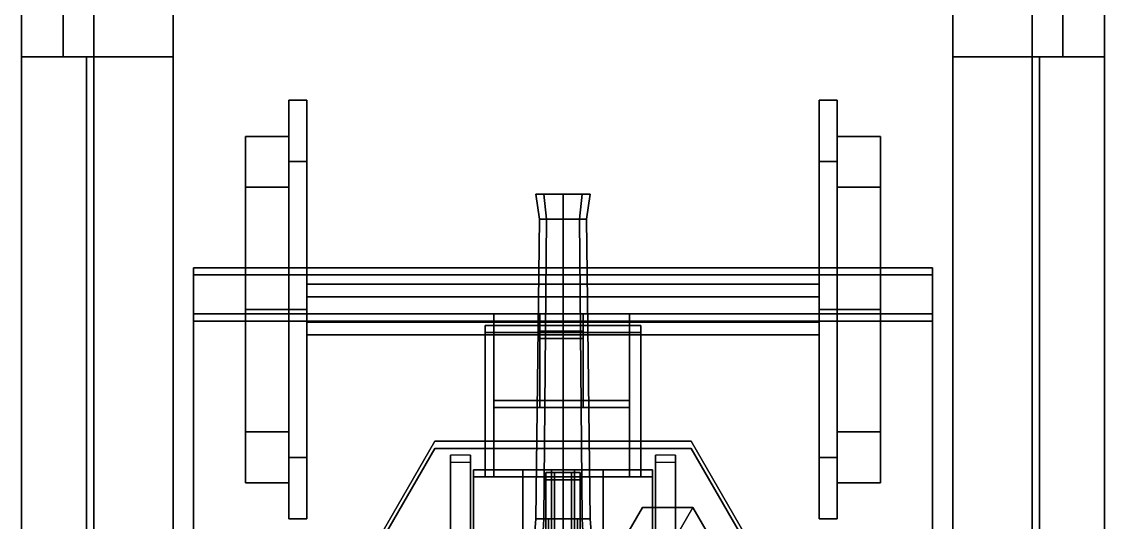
# Model space of a CAD drawing. Header units: millimetres. Extents: x -1.5 to 3, y -8.1 to 12.
# Drawn here: x -1.5 to 1.5, y -4.52 to -3.132 of the extents above; entities that cross this region are included whole.
import ezdxf

# ---------------------------------------------------------------- set-up
doc = ezdxf.new("R2010")
doc.units = ezdxf.units.MM
for name, color, linetype in [('barrel', 1, 'Continuous'), ('drawing', 9, 'Continuous'), ('gun', 1, 'Continuous'), ('sleeve', 5, 'Continuous'), ('turret', 2, 'Continuous'), ('wheels', 2, 'Continuous')]:
    doc.layers.add(name, color=color, linetype=linetype)

msp = doc.modelspace()

# ---------------------------------------------------------------- linework, layer by layer
for points in [[(1.08, 6.75, 16.59), (1.08, -6.75, 16.59), (-1.08, -6.75, 16.59), (-1.08, 6.75, 16.59)], [(1.08, 6.75, 0.89), (1.08, -6.75, 0.89), (-1.08, -6.75, 0.89), (-1.08, 6.75, 0.89)], [(1.08, 6.75, -25.61), (1.08, -6.75, -25.61), (-1.08, -6.75, -25.61), (-1.08, 6.75, -25.61)], [(-1.5, 3.23, 17.04), (-1.3846, 3.23, 16.29), (-1.3846, -3.23, 16.29), (-1.5, -3.23, 17.04)], [(-1.5, 3.23, 1.34), (-1.3846, 3.23, 0.59), (-1.3846, -3.23, 0.59), (-1.5, -3.23, 1.34)], [(-1.5, 3.23, -25.16), (-1.3846, 3.23, -25.91), (-1.3846, -3.23, -25.91), (-1.5, -3.23, -25.16)], [(-1.3846, -3.23, 16.29), (-1.3846, 3.23, 16.29), (-1.08, 3.23, 16.29), (-1.08, -3.23, 16.29)], [(-1.3846, -3.23, 0.59), (-1.3846, 3.23, 0.59), (-1.08, 3.23, 0.59), (-1.08, -3.23, 0.59)], [(-1.3846, -3.23, -25.91), (-1.3846, 3.23, -25.91), (-1.08, 3.23, -25.91), (-1.08, -3.23, -25.91)], [(1.3846, 3.23, 16.29), (1.3846, -3.23, 16.29), (1.08, -3.23, 16.29), (1.08, 3.23, 16.29)], [(1.3846, 3.23, 0.59), (1.3846, -3.23, 0.59), (1.08, -3.23, 0.59), (1.08, 3.23, 0.59)], [(1.3846, 3.23, -25.91), (1.3846, -3.23, -25.91), (1.08, -3.23, -25.91), (1.08, 3.23, -25.91)], [(1.5, -3.23, 17.04), (1.3846, -3.23, 16.29), (1.3846, 3.23, 16.29), (1.5, 3.23, 17.04)], [(1.5, -3.23, 1.34), (1.3846, -3.23, 0.59), (1.3846, 3.23, 0.59), (1.5, 3.23, 1.34)], [(1.5, -3.23, -25.16), (1.3846, -3.23, -25.91), (1.3846, 3.23, -25.91), (1.5, 3.23, -25.16)], [(-1.3, -6.1, 1.37), (1.3, -6.1, 1.37), (1.3, 1.85, 1.37), (-1.3, 1.85, 1.37)], [(-1.5, -1.22, 17.04), (-1.5, -6.1, 17.04), (-1.5, -6.1, 18.3), (-1.5, -1.22, 18.3)], [(-1.5, -1.22, -25.16), (-1.5, -6.1, -25.16), (-1.5, -6.1, -23.9), (-1.5, -1.22, -23.9)], [(1.5, -6.1, 18.3), (1.5, -6.1, 17.04), (1.5, -1.22, 17.04), (1.5, -1.22, 18.3)], [(1.5, -6.1, -23.9), (1.5, -6.1, -25.16), (1.5, -1.22, -25.16), (1.5, -1.22, -23.9)], [(-1.3, -6.1, 2.6), (-1.3, -1.54, 2.6), (-1.5, -1.54, 2.6), (-1.5, -6.1, 2.6)], [(-1.5, -1.54, 1.34), (-1.5, -6.1, 1.34), (-1.5, -6.1, 2.6), (-1.5, -1.54, 2.6)], [(-1.3, -6.1, 1.37), (-1.3, -1.54, 1.37), (-1.3, -1.54, 2.6), (-1.3, -6.1, 2.6)], [(1.3, -1.54, 2.6), (1.3, -1.54, 1.37), (1.3, -6.1, 1.37), (1.3, -6.1, 2.6)], [(1.3, -1.54, 2.6), (1.3, -6.1, 2.6), (1.5, -6.1, 2.6), (1.5, -1.54, 2.6)], [(1.5, -6.1, 2.6), (1.5, -6.1, 1.34), (1.5, -1.54, 1.34), (1.5, -1.54, 2.6)], [(-1.3, -6.1, 18.3), (-1.3, -2.72, 18.3), (-1.5, -2.72, 18.3), (-1.5, -6.1, 18.3)], [(-1.3, -6.1, -23.9), (-1.3, -2.72, -23.9), (-1.5, -2.72, -23.9), (-1.5, -6.1, -23.9)], [(-1.3, -6.1, 17.07), (-1.3, -2.72, 17.07), (-1.3, -2.72, 18.3), (-1.3, -6.1, 18.3)], [(-1.3, -6.1, 17.07), (1.3, -6.1, 17.07), (1.3, -2.72, 17.07), (-1.3, -2.72, 17.07)], [(-1.3, -6.1, -25.13), (1.3, -6.1, -25.13), (1.3, -2.72, -25.13), (-1.3, -2.72, -25.13)], [(-1.3, -6.1, -25.13), (-1.3, -2.72, -25.13), (-1.3, -2.72, -23.9), (-1.3, -6.1, -23.9)], [(1.3, -2.72, 18.3), (1.3, -2.72, 17.07), (1.3, -6.1, 17.07), (1.3, -6.1, 18.3)], [(1.3, -2.72, 18.3), (1.3, -6.1, 18.3), (1.5, -6.1, 18.3), (1.5, -2.72, 18.3)], [(1.3, -2.72, -23.9), (1.3, -6.1, -23.9), (1.5, -6.1, -23.9), (1.5, -2.72, -23.9)], [(1.3, -2.72, -23.9), (1.3, -2.72, -25.13), (1.3, -6.1, -25.13), (1.3, -6.1, -23.9)], [(-1.5, -3.23, 17.04), (-1.32, -3.23, 15.87), (-1.32, -6.1, 15.87), (-1.5, -6.1, 17.04)], [(-1.5, -3.23, 1.34), (-1.32, -3.23, 0.17), (-1.32, -6.1, 0.17), (-1.5, -6.1, 1.34)], [(-1.5, -3.23, -25.16), (-1.32, -3.23, -26.33), (-1.32, -6.1, -26.33), (-1.5, -6.1, -25.16)], [(-1.08, -3.23, 16.29), (-1.08, -3.23, 15.87), (-1.32, -3.23, 15.87), (-1.3846, -3.23, 16.29)], [(-1.08, -3.23, 0.59), (-1.08, -3.23, 0.17), (-1.32, -3.23, 0.17), (-1.3846, -3.23, 0.59)], [(-1.08, -3.23, -25.91), (-1.08, -3.23, -26.33), (-1.32, -3.23, -26.33), (-1.3846, -3.23, -25.91)], [(-1.32, -6.1, 15.87), (-1.32, -3.23, 15.87), (-1.08, -3.23, 15.87), (-1.08, -6.46, 15.87)], [(-1.32, -6.1, 0.17), (-1.32, -3.23, 0.17), (-1.08, -3.23, 0.17), (-1.08, -6.46, 0.17)], [(-1.32, -6.1, -26.33), (-1.32, -3.23, -26.33), (-1.08, -3.23, -26.33), (-1.08, -6.46, -26.33)], [(-1.08, -6.46, 15.87), (-1.08, -3.23, 15.87), (-1.08, -3.23, 17.04), (-1.08, -6.646, 17.04)], [(-1.08, -6.46, 0.17), (-1.08, -3.23, 0.17), (-1.08, -3.23, 1.34), (-1.08, -6.646, 1.34)], [(-1.08, -6.46, -26.33), (-1.08, -3.23, -26.33), (-1.08, -3.23, -25.16), (-1.08, -6.646, -25.16)], [(1.08, -3.23, 15.87), (1.08, -6.46, 15.87), (1.08, -6.646, 17.04), (1.08, -3.23, 17.04)], [(1.32, -3.23, 15.87), (1.32, -6.1, 15.87), (1.08, -6.46, 15.87), (1.08, -3.23, 15.87)], [(1.3846, -3.23, 16.29), (1.32, -3.23, 15.87), (1.08, -3.23, 15.87), (1.08, -3.23, 16.29)], [(1.08, -3.23, 0.17), (1.08, -6.46, 0.17), (1.08, -6.646, 1.34), (1.08, -3.23, 1.34)], [(1.32, -3.23, 0.17), (1.32, -6.1, 0.17), (1.08, -6.46, 0.17), (1.08, -3.23, 0.17)], [(1.3846, -3.23, 0.59), (1.32, -3.23, 0.17), (1.08, -3.23, 0.17), (1.08, -3.23, 0.59)], [(1.32, -3.23, -26.33), (1.32, -6.1, -26.33), (1.08, -6.46, -26.33), (1.08, -3.23, -26.33)], [(1.08, -3.23, -26.33), (1.08, -6.46, -26.33), (1.08, -6.646, -25.16), (1.08, -3.23, -25.16)], [(1.3846, -3.23, -25.91), (1.32, -3.23, -26.33), (1.08, -3.23, -26.33), (1.08, -3.23, -25.91)], [(1.5, -6.1, 17.04), (1.32, -6.1, 15.87), (1.32, -3.23, 15.87), (1.5, -3.23, 17.04)], [(1.5, -6.1, 1.34), (1.32, -6.1, 0.17), (1.32, -3.23, 0.17), (1.5, -3.23, 1.34)], [(1.5, -6.1, -25.16), (1.32, -6.1, -26.33), (1.32, -3.23, -26.33), (1.5, -3.23, -25.16)]]:
    msp.add_3dface(points)
at = {"layer": 'barrel'}
for points in [[(-0.192, -3.942, 3.298), (-0.192, -4.182, 3.298), (-0.064, -4.182, 3.298), (-0.064, -3.942, 3.298)], [(-0.064, -3.942, 2.842), (-0.064, -4.182, 2.842), (-0.192, -4.182, 2.842), (-0.192, -3.942, 2.842)], [(-0.064, -3.942, 3.298), (-0.064, -3.942, 2.842), (-0.192, -3.942, 2.842), (-0.192, -3.942, 3.298)], [(-0.192, -3.942, 2.842), (-0.192, -4.182, 2.842), (-0.192, -4.182, 3.298), (-0.192, -3.942, 3.298)], [(-0.064, -4.182, 3.298), (-0.064, -4.182, 2.842), (-0.064, -3.942, 2.842), (-0.064, -3.942, 3.298)], [(0.056, -3.942, 2.842), (0.056, -4.182, 2.842), (0.056, -4.182, 3.298), (0.056, -3.942, 3.298)], [(0.056, -3.942, 3.298), (0.056, -4.182, 3.298), (0.184, -4.182, 3.298), (0.184, -3.942, 3.298)], [(0.184, -3.942, 2.842), (0.184, -4.182, 2.842), (0.056, -4.182, 2.842), (0.056, -3.942, 2.842)], [(0.184, -3.942, 3.298), (0.184, -3.942, 2.842), (0.056, -3.942, 2.842), (0.056, -3.942, 3.298)], [(0.184, -4.182, 3.298), (0.184, -4.182, 2.842), (0.184, -3.942, 2.842), (0.184, -3.942, 3.298)], [(-0.192, -3.962, -23.658), (-0.192, -4.202, -23.658), (-0.192, -4.202, -23.202), (-0.192, -3.962, -23.202)], [(-0.064, -3.962, -23.202), (-0.064, -3.962, -23.658), (-0.192, -3.962, -23.658), (-0.192, -3.962, -23.202)], [(-0.064, -3.962, -23.658), (-0.064, -4.202, -23.658), (-0.192, -4.202, -23.658), (-0.192, -3.962, -23.658)], [(-0.192, -3.962, -23.202), (-0.192, -4.202, -23.202), (-0.064, -4.202, -23.202), (-0.064, -3.962, -23.202)], [(-0.064, -4.202, -23.202), (-0.064, -4.202, -23.658), (-0.064, -3.962, -23.658), (-0.064, -3.962, -23.202)], [(-0.064, -3.99, 2.906), (-0.064, -4.182, 2.906), (0.056, -4.182, 2.906), (0.056, -3.99, 2.906)], [(0.056, -3.99, 2.842), (0.056, -4.182, 2.842), (-0.064, -4.182, 2.842), (-0.064, -3.99, 2.842)], [(0.056, -3.99, 2.906), (0.056, -3.99, 2.842), (-0.064, -3.99, 2.842), (-0.064, -3.99, 2.906)], [(0.184, -3.962, -23.202), (0.184, -3.962, -23.658), (0.056, -3.962, -23.658), (0.056, -3.962, -23.202)], [(0.184, -3.962, -23.658), (0.184, -4.202, -23.658), (0.056, -4.202, -23.658), (0.056, -3.962, -23.658)], [(0.056, -3.962, -23.202), (0.056, -4.202, -23.202), (0.184, -4.202, -23.202), (0.184, -3.962, -23.202)], [(0.056, -3.962, -23.658), (0.056, -4.202, -23.658), (0.056, -4.202, -23.202), (0.056, -3.962, -23.202)], [(0.184, -4.202, -23.202), (0.184, -4.202, -23.658), (0.184, -3.962, -23.658), (0.184, -3.962, -23.202)], [(0.056, -4.01, -23.594), (0.056, -4.01, -23.658), (-0.064, -4.01, -23.658), (-0.064, -4.01, -23.594)], [(0.056, -4.01, -23.658), (0.056, -4.202, -23.658), (-0.064, -4.202, -23.658), (-0.064, -4.01, -23.658)], [(-0.064, -4.01, -23.594), (-0.064, -4.202, -23.594), (0.056, -4.202, -23.594), (0.056, -4.01, -23.594)], [(-0.192, -4.182, 2.842), (-0.192, -4.374, 2.842), (-0.192, -4.374, 3.298), (-0.192, -4.182, 3.298)], [(-0.192, -4.182, 3.298), (-0.192, -4.374, 3.298), (0.184, -4.374, 3.298), (0.184, -4.182, 3.298)], [(0.184, -4.182, 2.842), (0.184, -4.374, 2.842), (-0.192, -4.374, 2.842), (-0.192, -4.182, 2.842)], [(0.056, -4.182, 3.298), (0.056, -4.182, 2.906), (-0.064, -4.182, 2.906), (-0.068, -4.182, 3.298)], [(0.184, -4.374, 3.298), (0.184, -4.374, 2.842), (0.184, -4.182, 2.842), (0.184, -4.182, 3.298)], [(0.184, -4.202, -23.658), (0.184, -4.394, -23.658), (-0.192, -4.394, -23.658), (-0.192, -4.202, -23.658)], [(-0.192, -4.202, -23.202), (-0.192, -4.394, -23.202), (0.184, -4.394, -23.202), (0.184, -4.202, -23.202)], [(-0.192, -4.202, -23.658), (-0.192, -4.394, -23.658), (-0.192, -4.394, -23.202), (-0.192, -4.202, -23.202)], [(0.056, -4.202, -23.202), (0.056, -4.202, -23.594), (-0.064, -4.202, -23.594), (-0.068, -4.202, -23.202)], [(0.184, -4.394, -23.202), (0.184, -4.394, -23.658), (0.184, -4.202, -23.658), (0.184, -4.202, -23.202)], [(-0.192, -4.374, 3.298), (-0.192, -4.374, 2.842), (0.184, -4.374, 2.842), (0.184, -4.374, 3.298)], [(-0.1109, -5.174, 3.09), (0, -5.174, 3.154), (0, -4.374, 3.154), (-0.1109, -4.374, 3.09)], [(0, -5.174, 2.898), (-0.1109, -5.174, 2.962), (-0.1109, -4.374, 2.962), (0, -4.374, 2.898)], [(-0.1109, -5.174, 2.962), (-0.1109, -5.174, 3.09), (-0.1109, -4.374, 3.09), (-0.1109, -4.374, 2.962)], [(-0.032, -4.63, 3.194), (0, -4.63, 3.226), (0, -4.374, 3.226), (-0.032, -4.374, 3.194)], [(0, -4.63, 3.162), (-0.032, -4.63, 3.194), (-0.032, -4.374, 3.194), (0, -4.374, 3.162)], [(0, -4.63, 3.226), (0.032, -4.63, 3.194), (0.032, -4.374, 3.194), (0, -4.374, 3.226)], [(0.032, -4.63, 3.194), (0, -4.63, 3.162), (0, -4.374, 3.162), (0.032, -4.374, 3.194)], [(0, -5.174, 3.154), (0.1109, -5.174, 3.09), (0.1109, -4.374, 3.09), (0, -4.374, 3.154)], [(0.1109, -5.174, 2.962), (0, -5.174, 2.898), (0, -4.374, 2.898), (0.1109, -4.374, 2.962)], [(0.1109, -5.174, 3.09), (0.1109, -5.174, 2.962), (0.1109, -4.374, 2.962), (0.1109, -4.374, 3.09)], [(-0.192, -4.394, -23.202), (-0.192, -4.394, -23.658), (0.184, -4.394, -23.658), (0.184, -4.394, -23.202)], [(-0.1109, -5.194, -23.538), (-0.1109, -5.194, -23.41), (-0.1109, -4.394, -23.41), (-0.1109, -4.394, -23.538)], [(0, -5.194, -23.602), (-0.1109, -5.194, -23.538), (-0.1109, -4.394, -23.538), (0, -4.394, -23.602)], [(-0.1109, -5.194, -23.41), (0, -5.194, -23.346), (0, -4.394, -23.346), (-0.1109, -4.394, -23.41)], [(0, -4.65, -23.338), (-0.032, -4.65, -23.306), (-0.032, -4.394, -23.306), (0, -4.394, -23.338)], [(-0.032, -4.65, -23.306), (0, -4.65, -23.274), (0, -4.394, -23.274), (-0.032, -4.394, -23.306)], [(0.1109, -5.194, -23.538), (0, -5.194, -23.602), (0, -4.394, -23.602), (0.1109, -4.394, -23.538)], [(0, -5.194, -23.346), (0.1109, -5.194, -23.41), (0.1109, -4.394, -23.41), (0, -4.394, -23.346)], [(0.032, -4.65, -23.306), (0, -4.65, -23.338), (0, -4.394, -23.338), (0.032, -4.394, -23.306)], [(0, -4.65, -23.274), (0.032, -4.65, -23.306), (0.032, -4.394, -23.306), (0, -4.394, -23.274)], [(0.1109, -5.194, -23.41), (0.1109, -5.194, -23.538), (0.1109, -4.394, -23.538), (0.1109, -4.394, -23.41)]]:
    msp.add_3dface(points, dxfattribs=at)
at = {"layer": 'drawing', "extrusion": (-1, 0, 0)}
msp.add_line((0, -6.15, 10.53), (0, -3.77, 10.53), dxfattribs=at)
at = {"layer": 'gun'}
for points in [[(-0.053, -3.61, 18.783), (-0.075, -3.61, 18.73), (-0.065, -3.68, 18.73), (-0.046, -3.68, 18.776)], [(-0.075, -3.61, 18.73), (-0.053, -3.61, 18.677), (-0.046, -3.68, 18.684), (-0.065, -3.68, 18.73)], [(0.053, -3.61, 18.783), (-0.075, -3.61, 18.73), (-0.053, -3.61, 18.783), (0, -3.61, 18.805)], [(0.075, -3.61, 18.73), (-0.053, -3.61, 18.677), (-0.075, -3.61, 18.73), (0.053, -3.61, 18.783)], [(0, -3.61, 18.805), (-0.053, -3.61, 18.783), (-0.046, -3.68, 18.776), (0, -3.68, 18.795)], [(-0.053, -3.61, 18.677), (0, -3.61, 18.655), (0, -3.68, 18.665), (-0.046, -3.68, 18.684)], [(0.053, -3.61, 18.677), (0, -3.61, 18.655), (-0.053, -3.61, 18.677), (0.075, -3.61, 18.73)], [(0.053, -3.61, 18.783), (0, -3.61, 18.805), (0, -3.68, 18.795), (0.046, -3.68, 18.776)], [(0, -3.61, 18.655), (0.053, -3.61, 18.677), (0.046, -3.68, 18.684), (0, -3.68, 18.665)], [(0.075, -3.61, 18.73), (0.053, -3.61, 18.783), (0.046, -3.68, 18.776), (0.065, -3.68, 18.73)], [(0.053, -3.61, 18.677), (0.075, -3.61, 18.73), (0.065, -3.68, 18.73), (0.046, -3.68, 18.684)], [(-0.053, -4.51, 18.677), (-0.075, -4.51, 18.73), (-0.065, -3.68, 18.73), (-0.046, -3.68, 18.684)], [(-0.075, -4.51, 18.73), (-0.053, -4.51, 18.783), (-0.046, -3.68, 18.776), (-0.065, -3.68, 18.73)], [(0, -4.51, 18.655), (-0.053, -4.51, 18.677), (-0.046, -3.68, 18.684), (0, -3.68, 18.665)], [(-0.053, -4.51, 18.783), (0, -4.51, 18.805), (0, -3.68, 18.795), (-0.046, -3.68, 18.776)], [(0.053, -4.51, 18.677), (0, -4.51, 18.655), (0, -3.68, 18.665), (0.046, -3.68, 18.684)], [(0, -4.51, 18.805), (0.053, -4.51, 18.783), (0.046, -3.68, 18.776), (0, -3.68, 18.795)], [(0.075, -4.51, 18.73), (0.053, -4.51, 18.677), (0.046, -3.68, 18.684), (0.065, -3.68, 18.73)], [(0.053, -4.51, 18.783), (0.075, -4.51, 18.73), (0.065, -3.68, 18.73), (0.046, -3.68, 18.776)], [(-0.053, -4.51, 18.783), (-0.075, -4.51, 18.73), (-0.095, -4.76, 18.73), (-0.0672, -4.76, 18.7972)], [(-0.075, -4.51, 18.73), (-0.053, -4.51, 18.677), (-0.0672, -4.76, 18.6628), (-0.095, -4.76, 18.73)], [(0, -4.51, 18.805), (-0.053, -4.51, 18.783), (-0.0672, -4.76, 18.7972), (0, -4.76, 18.825)], [(-0.053, -4.51, 18.677), (0, -4.51, 18.655), (0, -4.76, 18.635), (-0.0672, -4.76, 18.6628)], [(0.053, -4.51, 18.783), (0, -4.51, 18.805), (0, -4.76, 18.825), (0.0672, -4.76, 18.7972)], [(0, -4.51, 18.655), (0.053, -4.51, 18.677), (0.0672, -4.76, 18.6628), (0, -4.76, 18.635)], [(0.075, -4.51, 18.73), (0.053, -4.51, 18.783), (0.0672, -4.76, 18.7972), (0.095, -4.76, 18.73)], [(0.053, -4.51, 18.677), (0.075, -4.51, 18.73), (0.095, -4.76, 18.73), (0.0672, -4.76, 18.6628)]]:
    msp.add_3dface(points, dxfattribs=at)
at = {"layer": 'sleeve'}
for points in [[(-0.216, -3.974, 2.706), (-0.216, -4.374, 2.706), (-0.216, -4.374, 2.842), (-0.216, -3.974, 2.842)], [(-0.216, -3.974, 2.842), (-0.216, -4.374, 2.842), (0.216, -4.374, 2.842), (0.216, -3.974, 2.842)], [(0.216, -3.974, 2.706), (0.216, -4.374, 2.706), (-0.216, -4.374, 2.706), (-0.216, -3.974, 2.706)], [(0.216, -3.974, 2.842), (0.216, -3.974, 2.706), (-0.216, -3.974, 2.706), (-0.216, -3.974, 2.842)], [(0.216, -4.374, 2.842), (0.216, -4.374, 2.706), (0.216, -3.974, 2.706), (0.216, -3.974, 2.842)], [(0.216, -3.994, -23.658), (0.216, -3.994, -23.794), (-0.216, -3.994, -23.794), (-0.216, -3.994, -23.658)], [(-0.216, -3.994, -23.794), (-0.216, -4.394, -23.794), (-0.216, -4.394, -23.658), (-0.216, -3.994, -23.658)], [(0.216, -3.994, -23.794), (0.216, -4.394, -23.794), (-0.216, -4.394, -23.794), (-0.216, -3.994, -23.794)], [(-0.216, -3.994, -23.658), (-0.216, -4.394, -23.658), (0.216, -4.394, -23.658), (0.216, -3.994, -23.658)], [(0.216, -4.394, -23.658), (0.216, -4.394, -23.794), (0.216, -3.994, -23.794), (0.216, -3.994, -23.658)], [(-0.248, -4.374, 2.738), (-0.248, -4.99, 2.738), (-0.248, -4.99, 3.194), (-0.248, -4.374, 3.194)], [(-0.248, -4.374, 3.194), (-0.248, -4.99, 3.194), (0.248, -4.99, 3.194), (0.248, -4.374, 3.194)], [(0.248, -4.374, 2.738), (0.248, -4.99, 2.738), (-0.248, -4.99, 2.738), (-0.248, -4.374, 2.738)], [(0.248, -4.374, 3.194), (0.248, -4.374, 2.738), (-0.248, -4.374, 2.738), (-0.248, -4.374, 3.194)], [(-0.216, -4.374, 2.842), (-0.216, -4.374, 2.706), (0.216, -4.374, 2.706), (0.216, -4.374, 2.842)], [(0.248, -4.99, 3.194), (0.248, -4.99, 2.738), (0.248, -4.374, 2.738), (0.248, -4.374, 3.194)], [(0.248, -4.394, -23.306), (0.248, -4.394, -23.762), (-0.248, -4.394, -23.762), (-0.248, -4.394, -23.306)], [(-0.248, -4.394, -23.762), (-0.248, -5.01, -23.762), (-0.248, -5.01, -23.306), (-0.248, -4.394, -23.306)], [(0.248, -4.394, -23.762), (0.248, -5.01, -23.762), (-0.248, -5.01, -23.762), (-0.248, -4.394, -23.762)], [(-0.248, -4.394, -23.306), (-0.248, -5.01, -23.306), (0.248, -5.01, -23.306), (0.248, -4.394, -23.306)], [(-0.216, -4.394, -23.658), (-0.216, -4.394, -23.794), (0.216, -4.394, -23.794), (0.216, -4.394, -23.658)], [(-0.048, -4.67, 3.194), (-0.024, -4.67, 3.2356), (-0.024, -4.382, 3.2356), (-0.048, -4.382, 3.194)], [(-0.024, -4.67, 3.1524), (-0.048, -4.67, 3.194), (-0.048, -4.382, 3.194), (-0.024, -4.382, 3.1524)], [(-0.024, -4.382, 3.2356), (0.024, -4.382, 3.2356), (0.048, -4.382, 3.194), (-0.048, -4.382, 3.194)], [(-0.048, -4.382, 3.194), (0.048, -4.382, 3.194), (0.024, -4.382, 3.1524), (-0.024, -4.382, 3.1524)], [(-0.048, -4.402, -23.306), (0.048, -4.402, -23.306), (0.024, -4.402, -23.3476), (-0.024, -4.402, -23.3476)], [(-0.024, -4.402, -23.2644), (0.024, -4.402, -23.2644), (0.048, -4.402, -23.306), (-0.048, -4.402, -23.306)], [(-0.024, -4.69, -23.3476), (-0.048, -4.69, -23.306), (-0.048, -4.402, -23.306), (-0.024, -4.402, -23.3476)], [(-0.048, -4.69, -23.306), (-0.024, -4.69, -23.2644), (-0.024, -4.402, -23.2644), (-0.048, -4.402, -23.306)], [(-0.024, -4.67, 3.2356), (0.024, -4.67, 3.2356), (0.024, -4.382, 3.2356), (-0.024, -4.382, 3.2356)], [(0.024, -4.67, 3.1524), (-0.024, -4.67, 3.1524), (-0.024, -4.382, 3.1524), (0.024, -4.382, 3.1524)], [(0.024, -4.69, -23.3476), (-0.024, -4.69, -23.3476), (-0.024, -4.402, -23.3476), (0.024, -4.402, -23.3476)], [(-0.024, -4.69, -23.2644), (0.024, -4.69, -23.2644), (0.024, -4.402, -23.2644), (-0.024, -4.402, -23.2644)], [(0.024, -4.67, 3.2356), (0.048, -4.67, 3.194), (0.048, -4.382, 3.194), (0.024, -4.382, 3.2356)], [(0.048, -4.67, 3.194), (0.024, -4.67, 3.1524), (0.024, -4.382, 3.1524), (0.048, -4.382, 3.194)], [(0.048, -4.69, -23.306), (0.024, -4.69, -23.3476), (0.024, -4.402, -23.3476), (0.048, -4.402, -23.306)], [(0.024, -4.69, -23.2644), (0.048, -4.69, -23.306), (0.048, -4.402, -23.306), (0.024, -4.402, -23.2644)], [(0.248, -5.01, -23.306), (0.248, -5.01, -23.762), (0.248, -4.394, -23.762), (0.248, -4.394, -23.306)], [(0, -4.51, 18.57), (-0.04, -4.51, 18.53), (-0.04, -4.55, 18.53), (0, -4.55, 18.57)], [(-0.04, -4.51, 18.53), (0, -4.51, 18.49), (0, -4.55, 18.49), (-0.04, -4.55, 18.53)], [(-0.04, -4.51, 18.53), (0, -4.51, 18.49), (0.04, -4.51, 18.53), (0, -4.51, 18.57)], [(0.04, -4.51, 18.53), (0, -4.51, 18.57), (0, -4.55, 18.57), (0.04, -4.55, 18.53)], [(0, -4.51, 18.49), (0.04, -4.51, 18.53), (0.04, -4.55, 18.53), (0, -4.55, 18.49)]]:
    msp.add_3dface(points, dxfattribs=at)
at = {"layer": 'turret'}
for points in [[(-1.024, -3.942, 1.53), (-1.024, -4.91, 1.53), (-1.024, -4.91, 3.386), (-1.024, -3.814, 3.514)], [(-1.024, -3.814, 3.514), (-1.024, -4.91, 3.386), (-1.024, -4.91, 1.53), (-1.024, -3.942, 1.53)], [(-1.024, -3.814, 3.514), (-1.024, -4.67, 3.414), (1.024, -4.67, 3.414), (1.024, -3.814, 3.514)], [(1.024, -3.814, 3.514), (1.024, -4.67, 3.414), (-1.024, -4.67, 3.414), (-1.024, -3.814, 3.514)], [(-1.024, -3.834, -22.986), (-1.024, -4.93, -23.114), (-1.024, -4.93, -24.97), (-1.024, -3.962, -24.97)], [(-1.024, -3.962, -24.97), (-1.024, -4.93, -24.97), (-1.024, -4.93, -23.114), (-1.024, -3.834, -22.986)], [(1.024, -3.834, -22.986), (1.024, -4.69, -23.086), (-1.024, -4.69, -23.086), (-1.024, -3.834, -22.986)], [(-1.024, -3.834, -22.986), (-1.024, -4.69, -23.086), (1.024, -4.69, -23.086), (1.024, -3.834, -22.986)], [(1.024, -3.814, 3.514), (1.024, -4.91, 3.386), (1.024, -4.91, 1.53), (1.024, -3.942, 1.53)], [(1.024, -3.942, 1.53), (1.024, -4.91, 1.53), (1.024, -4.91, 3.386), (1.024, -3.814, 3.514)], [(1.024, -3.962, -24.97), (1.024, -4.93, -24.97), (1.024, -4.93, -23.114), (1.024, -3.834, -22.986)], [(1.024, -3.834, -22.986), (1.024, -4.93, -23.114), (1.024, -4.93, -24.97), (1.024, -3.962, -24.97)], [(-1.024, -3.942, 1.53), (-1.024, -4.91, 1.53), (1.024, -4.91, 1.53), (1.024, -3.942, 1.53)], [(1.024, -3.942, 1.53), (1.024, -4.91, 1.53), (-1.024, -4.91, 1.53), (-1.024, -3.942, 1.53)], [(1.024, -3.962, -24.97), (1.024, -4.93, -24.97), (-1.024, -4.93, -24.97), (-1.024, -3.962, -24.97)], [(-1.024, -3.962, -24.97), (-1.024, -4.93, -24.97), (1.024, -4.93, -24.97), (1.024, -3.962, -24.97)], [(-0.355, -4.2951, 1.37), (-0.71, -4.91, 1.37), (-0.71, -4.91, 1.53), (-0.355, -4.2951, 1.53)], [(-0.355, -4.3151, -25.13), (-0.71, -4.93, -25.13), (-0.71, -4.93, -24.97), (-0.355, -4.3151, -24.97)], [(0.355, -4.2951, 1.37), (-0.355, -4.2951, 1.37), (-0.355, -4.2951, 1.53), (0.355, -4.2951, 1.53)], [(0.355, -4.3151, -25.13), (-0.355, -4.3151, -25.13), (-0.355, -4.3151, -24.97), (0.355, -4.3151, -24.97)], [(0.71, -4.91, 1.37), (0.355, -4.2951, 1.37), (0.355, -4.2951, 1.53), (0.71, -4.91, 1.53)], [(0.71, -4.93, -25.13), (0.355, -4.3151, -25.13), (0.355, -4.3151, -24.97), (0.71, -4.93, -24.97)], [(-0.312, -4.334, 1.53), (-0.312, -5.254, 1.53), (-0.312, -5.23, 2.306), (-0.312, -4.814, 2.482)], [(-0.256, -4.814, 2.482), (-0.256, -4.334, 1.53), (-0.312, -4.334, 1.53), (-0.312, -4.814, 2.482)], [(-0.256, -5.23, 2.306), (-0.256, -5.254, 1.53), (-0.256, -4.334, 1.53), (-0.256, -4.814, 2.482)], [(0.256, -4.334, 1.53), (0.256, -5.254, 1.53), (0.256, -5.23, 2.306), (0.256, -4.814, 2.482)], [(0.312, -4.814, 2.482), (0.312, -4.334, 1.53), (0.256, -4.334, 1.53), (0.256, -4.814, 2.482)], [(0.312, -5.23, 2.306), (0.312, -5.254, 1.53), (0.312, -4.334, 1.53), (0.312, -4.814, 2.482)], [(-0.256, -4.834, -24.018), (-0.256, -4.354, -24.97), (-0.312, -4.354, -24.97), (-0.312, -4.834, -24.018)], [(-0.312, -4.354, -24.97), (-0.312, -5.274, -24.97), (-0.312, -5.25, -24.194), (-0.312, -4.834, -24.018)], [(-0.256, -5.25, -24.194), (-0.256, -5.274, -24.97), (-0.256, -4.354, -24.97), (-0.256, -4.834, -24.018)], [(0.312, -4.834, -24.018), (0.312, -4.354, -24.97), (0.256, -4.354, -24.97), (0.256, -4.834, -24.018)], [(0.256, -4.354, -24.97), (0.256, -5.274, -24.97), (0.256, -5.25, -24.194), (0.256, -4.834, -24.018)], [(0.312, -5.25, -24.194), (0.312, -5.274, -24.97), (0.312, -4.354, -24.97), (0.312, -4.834, -24.018)], [(0.22, -4.4788, 17.99), (0.15, -4.6, 17.99), (0.15, -4.6, 18.03), (0.22, -4.4788, 18.03)], [(0.22, -4.7212, 18.03), (0.36, -4.4788, 18.03), (0.22, -4.4788, 18.03), (0.15, -4.6, 18.03)], [(0.36, -4.4788, 17.99), (0.22, -4.7212, 17.99), (0.15, -4.6, 17.99), (0.22, -4.4788, 17.99)], [(0.36, -4.4788, 17.99), (0.22, -4.4788, 17.99), (0.22, -4.4788, 18.03), (0.36, -4.4788, 18.03)], [(0.36, -4.7212, 18.03), (0.43, -4.6, 18.03), (0.36, -4.4788, 18.03), (0.22, -4.7212, 18.03)], [(0.43, -4.6, 17.99), (0.36, -4.7212, 17.99), (0.22, -4.7212, 17.99), (0.36, -4.4788, 17.99)], [(0.43, -4.6, 17.99), (0.36, -4.4788, 17.99), (0.36, -4.4788, 18.03), (0.43, -4.6, 18.03)]]:
    msp.add_3dface(points, dxfattribs=at)
at = {"layer": 'wheels'}
for points in [[(-0.76, -3.35, 16.23), (-0.76, -3.5199, 16.6401), (-0.71, -3.5199, 16.6401), (-0.71, -3.35, 16.23)], [(-0.76, -4.51, 16.23), (-0.76, -3.5199, 16.6401), (-0.76, -3.35, 16.23), (-0.76, -4.3401, 15.8199)], [(-0.76, -4.3401, 15.8199), (-0.76, -3.35, 16.23), (-0.76, -3.5199, 15.8199), (-0.76, -3.93, 15.65)], [(-0.76, -3.5199, 15.8199), (-0.76, -3.35, 16.23), (-0.71, -3.35, 16.23), (-0.71, -3.5199, 15.8199)], [(-0.76, -3.35, 0.53), (-0.76, -3.5199, 0.9401), (-0.71, -3.5199, 0.9401), (-0.71, -3.35, 0.53)], [(-0.76, -4.51, 0.53), (-0.76, -3.5199, 0.9401), (-0.76, -3.35, 0.53), (-0.76, -4.3401, 0.1199)], [(-0.76, -3.5199, 0.1199), (-0.76, -3.35, 0.53), (-0.71, -3.35, 0.53), (-0.71, -3.5199, 0.1199)], [(-0.76, -4.3401, 0.1199), (-0.76, -3.35, 0.53), (-0.76, -3.5199, 0.1199), (-0.76, -3.93, -0.05)], [(-0.76, -3.5199, -26.3801), (-0.76, -3.35, -25.97), (-0.71, -3.35, -25.97), (-0.71, -3.5199, -26.3801)], [(-0.76, -4.3401, -26.3801), (-0.76, -3.35, -25.97), (-0.76, -3.5199, -26.3801), (-0.76, -3.93, -26.55)], [(-0.76, -4.51, -25.97), (-0.76, -3.5199, -25.5599), (-0.76, -3.35, -25.97), (-0.76, -4.3401, -26.3801)], [(-0.76, -3.35, -25.97), (-0.76, -3.5199, -25.5599), (-0.71, -3.5199, -25.5599), (-0.71, -3.35, -25.97)], [(-0.71, -3.5199, 16.6401), (-0.71, -4.51, 16.23), (-0.71, -4.3401, 15.8199), (-0.71, -3.35, 16.23)], [(-0.71, -3.35, 16.23), (-0.71, -4.3401, 15.8199), (-0.71, -3.93, 15.65), (-0.71, -3.5199, 15.8199)], [(-0.71, -3.5199, 0.9401), (-0.71, -4.51, 0.53), (-0.71, -4.3401, 0.1199), (-0.71, -3.35, 0.53)], [(-0.71, -3.35, 0.53), (-0.71, -4.3401, 0.1199), (-0.71, -3.93, -0.05), (-0.71, -3.5199, 0.1199)], [(-0.71, -3.35, -25.97), (-0.71, -4.3401, -26.3801), (-0.71, -3.93, -26.55), (-0.71, -3.5199, -26.3801)], [(-0.71, -3.5199, -25.5599), (-0.71, -4.51, -25.97), (-0.71, -4.3401, -26.3801), (-0.71, -3.35, -25.97)], [(0.71, -3.93, 16.81), (0.71, -3.5199, 16.6401), (0.71, -3.35, 16.23), (0.71, -4.3401, 16.6401)], [(0.76, -3.5199, 16.6401), (0.76, -3.35, 16.23), (0.71, -3.35, 16.23), (0.71, -3.5199, 16.6401)], [(0.71, -4.3401, 16.6401), (0.71, -3.35, 16.23), (0.71, -3.5199, 15.8199), (0.71, -4.51, 16.23)], [(0.76, -3.35, 16.23), (0.76, -3.5199, 15.8199), (0.71, -3.5199, 15.8199), (0.71, -3.35, 16.23)], [(0.76, -3.5199, 0.9401), (0.76, -3.35, 0.53), (0.71, -3.35, 0.53), (0.71, -3.5199, 0.9401)], [(0.71, -3.93, 1.11), (0.71, -3.5199, 0.9401), (0.71, -3.35, 0.53), (0.71, -4.3401, 0.9401)], [(0.71, -4.3401, 0.9401), (0.71, -3.35, 0.53), (0.71, -3.5199, 0.1199), (0.71, -4.51, 0.53)], [(0.76, -3.35, 0.53), (0.76, -3.5199, 0.1199), (0.71, -3.5199, 0.1199), (0.71, -3.35, 0.53)], [(0.76, -3.35, -25.97), (0.76, -3.5199, -26.3801), (0.71, -3.5199, -26.3801), (0.71, -3.35, -25.97)], [(0.71, -4.3401, -25.5599), (0.71, -3.35, -25.97), (0.71, -3.5199, -26.3801), (0.71, -4.51, -25.97)], [(0.76, -3.5199, -25.5599), (0.76, -3.35, -25.97), (0.71, -3.35, -25.97), (0.71, -3.5199, -25.5599)], [(0.71, -3.93, -25.39), (0.71, -3.5199, -25.5599), (0.71, -3.35, -25.97), (0.71, -4.3401, -25.5599)], [(0.76, -3.5199, 16.6401), (0.76, -3.93, 16.81), (0.76, -4.3401, 16.6401), (0.76, -3.35, 16.23)], [(0.76, -3.35, 16.23), (0.76, -4.3401, 16.6401), (0.76, -4.51, 16.23), (0.76, -3.5199, 15.8199)], [(0.76, -3.5199, 0.9401), (0.76, -3.93, 1.11), (0.76, -4.3401, 0.9401), (0.76, -3.35, 0.53)], [(0.76, -3.35, 0.53), (0.76, -4.3401, 0.9401), (0.76, -4.51, 0.53), (0.76, -3.5199, 0.1199)], [(0.76, -3.35, -25.97), (0.76, -4.3401, -25.5599), (0.76, -4.51, -25.97), (0.76, -3.5199, -26.3801)], [(0.76, -3.5199, -25.5599), (0.76, -3.93, -25.39), (0.76, -4.3401, -25.5599), (0.76, -3.35, -25.97)], [(-0.88, -3.45, 16.23), (-0.88, -3.5906, 16.5694), (-0.76, -3.5906, 16.5694), (-0.76, -3.45, 16.23)], [(-0.88, -3.45, 16.23), (-0.88, -4.2694, 15.8906), (-0.88, -4.41, 16.23), (-0.88, -3.5906, 16.5694)], [(-0.88, -3.5906, 15.8906), (-0.88, -3.93, 15.75), (-0.88, -4.2694, 15.8906), (-0.88, -3.45, 16.23)], [(-0.88, -3.5906, 15.8906), (-0.88, -3.45, 16.23), (-0.76, -3.45, 16.23), (-0.76, -3.5906, 15.8906)], [(-0.88, -3.45, 0.53), (-0.88, -3.5906, 0.8694), (-0.76, -3.5906, 0.8694), (-0.76, -3.45, 0.53)], [(-0.88, -3.45, 0.53), (-0.88, -4.2694, 0.1906), (-0.88, -4.41, 0.53), (-0.88, -3.5906, 0.8694)], [(-0.88, -3.5906, 0.1906), (-0.88, -3.45, 0.53), (-0.76, -3.45, 0.53), (-0.76, -3.5906, 0.1906)], [(-0.88, -3.5906, 0.1906), (-0.88, -3.93, 0.05), (-0.88, -4.2694, 0.1906), (-0.88, -3.45, 0.53)], [(-0.88, -3.5906, -26.3094), (-0.88, -3.45, -25.97), (-0.76, -3.45, -25.97), (-0.76, -3.5906, -26.3094)], [(-0.88, -3.5906, -26.3094), (-0.88, -3.93, -26.45), (-0.88, -4.2694, -26.3094), (-0.88, -3.45, -25.97)], [(-0.88, -3.45, -25.97), (-0.88, -4.2694, -26.3094), (-0.88, -4.41, -25.97), (-0.88, -3.5906, -25.6306)], [(-0.88, -3.45, -25.97), (-0.88, -3.5906, -25.6306), (-0.76, -3.5906, -25.6306), (-0.76, -3.45, -25.97)], [(0.88, -3.5906, 16.5694), (0.88, -3.45, 16.23), (0.76, -3.45, 16.23), (0.76, -3.5906, 16.5694)], [(0.88, -3.45, 16.23), (0.88, -3.5906, 15.8906), (0.76, -3.5906, 15.8906), (0.76, -3.45, 16.23)], [(0.88, -3.5906, 0.8694), (0.88, -3.45, 0.53), (0.76, -3.45, 0.53), (0.76, -3.5906, 0.8694)], [(0.88, -3.45, 0.53), (0.88, -3.5906, 0.1906), (0.76, -3.5906, 0.1906), (0.76, -3.45, 0.53)], [(0.88, -3.45, -25.97), (0.88, -3.5906, -26.3094), (0.76, -3.5906, -26.3094), (0.76, -3.45, -25.97)], [(0.88, -3.5906, -25.6306), (0.88, -3.45, -25.97), (0.76, -3.45, -25.97), (0.76, -3.5906, -25.6306)], [(0.88, -4.2694, 16.5694), (0.88, -3.45, 16.23), (0.88, -3.5906, 16.5694), (0.88, -3.93, 16.71)], [(0.88, -4.41, 16.23), (0.88, -3.5906, 15.8906), (0.88, -3.45, 16.23), (0.88, -4.2694, 16.5694)], [(0.88, -4.2694, 0.8694), (0.88, -3.45, 0.53), (0.88, -3.5906, 0.8694), (0.88, -3.93, 1.01)], [(0.88, -4.41, 0.53), (0.88, -3.5906, 0.1906), (0.88, -3.45, 0.53), (0.88, -4.2694, 0.8694)], [(0.88, -4.41, -25.97), (0.88, -3.5906, -26.3094), (0.88, -3.45, -25.97), (0.88, -4.2694, -25.6306)], [(0.88, -4.2694, -25.6306), (0.88, -3.45, -25.97), (0.88, -3.5906, -25.6306), (0.88, -3.93, -25.49)], [(-0.76, -4.3401, 16.6401), (-0.76, -3.93, 16.81), (-0.76, -3.5199, 16.6401), (-0.76, -4.51, 16.23)], [(-0.76, -3.93, 15.65), (-0.76, -3.5199, 15.8199), (-0.71, -3.5199, 15.8199), (-0.71, -3.93, 15.65)], [(-0.76, -3.5199, 16.6401), (-0.76, -3.93, 16.81), (-0.71, -3.93, 16.81), (-0.71, -3.5199, 16.6401)], [(-0.76, -4.3401, 0.9401), (-0.76, -3.93, 1.11), (-0.76, -3.5199, 0.9401), (-0.76, -4.51, 0.53)], [(-0.76, -3.93, -0.05), (-0.76, -3.5199, 0.1199), (-0.71, -3.5199, 0.1199), (-0.71, -3.93, -0.05)], [(-0.76, -3.5199, 0.9401), (-0.76, -3.93, 1.11), (-0.71, -3.93, 1.11), (-0.71, -3.5199, 0.9401)], [(-0.76, -3.93, -26.55), (-0.76, -3.5199, -26.3801), (-0.71, -3.5199, -26.3801), (-0.71, -3.93, -26.55)], [(-0.76, -3.5199, -25.5599), (-0.76, -3.93, -25.39), (-0.71, -3.93, -25.39), (-0.71, -3.5199, -25.5599)], [(-0.76, -4.3401, -25.5599), (-0.76, -3.93, -25.39), (-0.76, -3.5199, -25.5599), (-0.76, -4.51, -25.97)], [(-0.71, -3.93, 16.81), (-0.71, -4.3401, 16.6401), (-0.71, -4.51, 16.23), (-0.71, -3.5199, 16.6401)], [(-0.71, -3.93, 1.11), (-0.71, -4.3401, 0.9401), (-0.71, -4.51, 0.53), (-0.71, -3.5199, 0.9401)], [(-0.71, -3.93, -25.39), (-0.71, -4.3401, -25.5599), (-0.71, -4.51, -25.97), (-0.71, -3.5199, -25.5599)], [(0.76, -3.5199, 15.8199), (0.76, -3.93, 15.65), (0.71, -3.93, 15.65), (0.71, -3.5199, 15.8199)], [(0.71, -4.51, 16.23), (0.71, -3.5199, 15.8199), (0.71, -3.93, 15.65), (0.71, -4.3401, 15.8199)], [(0.76, -3.93, 16.81), (0.76, -3.5199, 16.6401), (0.71, -3.5199, 16.6401), (0.71, -3.93, 16.81)], [(0.76, -3.5199, 0.1199), (0.76, -3.93, -0.05), (0.71, -3.93, -0.05), (0.71, -3.5199, 0.1199)], [(0.71, -4.51, 0.53), (0.71, -3.5199, 0.1199), (0.71, -3.93, -0.05), (0.71, -4.3401, 0.1199)], [(0.76, -3.93, 1.11), (0.76, -3.5199, 0.9401), (0.71, -3.5199, 0.9401), (0.71, -3.93, 1.11)], [(0.71, -4.51, -25.97), (0.71, -3.5199, -26.3801), (0.71, -3.93, -26.55), (0.71, -4.3401, -26.3801)], [(0.76, -3.5199, -26.3801), (0.76, -3.93, -26.55), (0.71, -3.93, -26.55), (0.71, -3.5199, -26.3801)], [(0.76, -3.93, -25.39), (0.76, -3.5199, -25.5599), (0.71, -3.5199, -25.5599), (0.71, -3.93, -25.39)], [(0.76, -3.5199, 15.8199), (0.76, -4.51, 16.23), (0.76, -4.3401, 15.8199), (0.76, -3.93, 15.65)], [(0.76, -3.5199, 0.1199), (0.76, -4.51, 0.53), (0.76, -4.3401, 0.1199), (0.76, -3.93, -0.05)], [(0.76, -3.5199, -26.3801), (0.76, -4.51, -25.97), (0.76, -4.3401, -26.3801), (0.76, -3.93, -26.55)], [(-0.88, -3.5906, 16.5694), (-0.88, -4.41, 16.23), (-0.88, -4.2694, 16.5694), (-0.88, -3.93, 16.71)], [(-0.88, -3.93, 15.75), (-0.88, -3.5906, 15.8906), (-0.76, -3.5906, 15.8906), (-0.76, -3.93, 15.75)], [(-0.88, -3.5906, 16.5694), (-0.88, -3.93, 16.71), (-0.76, -3.93, 16.71), (-0.76, -3.5906, 16.5694)], [(-0.88, -3.5906, 0.8694), (-0.88, -4.41, 0.53), (-0.88, -4.2694, 0.8694), (-0.88, -3.93, 1.01)], [(-0.88, -3.93, 0.05), (-0.88, -3.5906, 0.1906), (-0.76, -3.5906, 0.1906), (-0.76, -3.93, 0.05)], [(-0.88, -3.5906, 0.8694), (-0.88, -3.93, 1.01), (-0.76, -3.93, 1.01), (-0.76, -3.5906, 0.8694)], [(-0.88, -3.93, -26.45), (-0.88, -3.5906, -26.3094), (-0.76, -3.5906, -26.3094), (-0.76, -3.93, -26.45)], [(-0.88, -3.5906, -25.6306), (-0.88, -3.93, -25.49), (-0.76, -3.93, -25.49), (-0.76, -3.5906, -25.6306)], [(-0.88, -3.5906, -25.6306), (-0.88, -4.41, -25.97), (-0.88, -4.2694, -25.6306), (-0.88, -3.93, -25.49)], [(0.88, -3.5906, 15.8906), (0.88, -3.93, 15.75), (0.76, -3.93, 15.75), (0.76, -3.5906, 15.8906)], [(0.88, -3.93, 16.71), (0.88, -3.5906, 16.5694), (0.76, -3.5906, 16.5694), (0.76, -3.93, 16.71)], [(0.88, -3.5906, 0.1906), (0.88, -3.93, 0.05), (0.76, -3.93, 0.05), (0.76, -3.5906, 0.1906)], [(0.88, -3.93, 1.01), (0.88, -3.5906, 0.8694), (0.76, -3.5906, 0.8694), (0.76, -3.93, 1.01)], [(0.88, -3.5906, -26.3094), (0.88, -3.93, -26.45), (0.76, -3.93, -26.45), (0.76, -3.5906, -26.3094)], [(0.88, -3.93, -25.49), (0.88, -3.5906, -25.6306), (0.76, -3.5906, -25.6306), (0.76, -3.93, -25.49)], [(0.88, -4.2694, 15.8906), (0.88, -3.93, 15.75), (0.88, -3.5906, 15.8906), (0.88, -4.41, 16.23)], [(0.88, -4.2694, 0.1906), (0.88, -3.93, 0.05), (0.88, -3.5906, 0.1906), (0.88, -4.41, 0.53)], [(0.88, -4.2694, -26.3094), (0.88, -3.93, -26.45), (0.88, -3.5906, -26.3094), (0.88, -4.41, -25.97)], [(-0.71, -3.86, 16.23), (-0.71, -3.895, 16.2906), (0.71, -3.895, 16.2906), (0.71, -3.86, 16.23)], [(-0.71, -3.895, 16.1694), (-0.71, -3.86, 16.23), (0.71, -3.86, 16.23), (0.71, -3.895, 16.1694)], [(-0.71, -3.895, 0.4694), (-0.71, -3.86, 0.53), (0.71, -3.86, 0.53), (0.71, -3.895, 0.4694)], [(-0.71, -3.86, 0.53), (-0.71, -3.895, 0.5906), (0.71, -3.895, 0.5906), (0.71, -3.86, 0.53)], [(-0.71, -3.895, -26.0306), (-0.71, -3.86, -25.97), (0.71, -3.86, -25.97), (0.71, -3.895, -26.0306)], [(-0.71, -3.86, -25.97), (-0.71, -3.895, -25.9094), (0.71, -3.895, -25.9094), (0.71, -3.86, -25.97)], [(-0.71, -3.895, 16.2906), (-0.71, -3.965, 16.2906), (0.71, -3.965, 16.2906), (0.71, -3.895, 16.2906)], [(-0.71, -3.965, 16.1694), (-0.71, -3.895, 16.1694), (0.71, -3.895, 16.1694), (0.71, -3.965, 16.1694)], [(-0.71, -3.965, 0.4694), (-0.71, -3.895, 0.4694), (0.71, -3.895, 0.4694), (0.71, -3.965, 0.4694)], [(-0.71, -3.895, 0.5906), (-0.71, -3.965, 0.5906), (0.71, -3.965, 0.5906), (0.71, -3.895, 0.5906)], [(-0.71, -3.965, -26.0306), (-0.71, -3.895, -26.0306), (0.71, -3.895, -26.0306), (0.71, -3.965, -26.0306)], [(-0.71, -3.895, -25.9094), (-0.71, -3.965, -25.9094), (0.71, -3.965, -25.9094), (0.71, -3.895, -25.9094)], [(-0.88, -4.2694, 15.8906), (-0.88, -3.93, 15.75), (-0.76, -3.93, 15.75), (-0.76, -4.2694, 15.8906)], [(-0.88, -3.93, 16.71), (-0.88, -4.2694, 16.5694), (-0.76, -4.2694, 16.5694), (-0.76, -3.93, 16.71)], [(-0.88, -4.2694, 0.1906), (-0.88, -3.93, 0.05), (-0.76, -3.93, 0.05), (-0.76, -4.2694, 0.1906)], [(-0.88, -3.93, 1.01), (-0.88, -4.2694, 0.8694), (-0.76, -4.2694, 0.8694), (-0.76, -3.93, 1.01)], [(-0.88, -4.2694, -26.3094), (-0.88, -3.93, -26.45), (-0.76, -3.93, -26.45), (-0.76, -4.2694, -26.3094)], [(-0.88, -3.93, -25.49), (-0.88, -4.2694, -25.6306), (-0.76, -4.2694, -25.6306), (-0.76, -3.93, -25.49)], [(-0.76, -4.3401, 15.8199), (-0.76, -3.93, 15.65), (-0.71, -3.93, 15.65), (-0.71, -4.3401, 15.8199)], [(-0.76, -3.93, 16.81), (-0.76, -4.3401, 16.6401), (-0.71, -4.3401, 16.6401), (-0.71, -3.93, 16.81)], [(-0.76, -4.3401, 0.1199), (-0.76, -3.93, -0.05), (-0.71, -3.93, -0.05), (-0.71, -4.3401, 0.1199)], [(-0.76, -3.93, 1.11), (-0.76, -4.3401, 0.9401), (-0.71, -4.3401, 0.9401), (-0.71, -3.93, 1.11)], [(-0.76, -4.3401, -26.3801), (-0.76, -3.93, -26.55), (-0.71, -3.93, -26.55), (-0.71, -4.3401, -26.3801)], [(-0.76, -3.93, -25.39), (-0.76, -4.3401, -25.5599), (-0.71, -4.3401, -25.5599), (-0.71, -3.93, -25.39)], [(0.76, -3.93, 15.65), (0.76, -4.3401, 15.8199), (0.71, -4.3401, 15.8199), (0.71, -3.93, 15.65)], [(0.76, -4.3401, 16.6401), (0.76, -3.93, 16.81), (0.71, -3.93, 16.81), (0.71, -4.3401, 16.6401)], [(0.76, -3.93, -0.05), (0.76, -4.3401, 0.1199), (0.71, -4.3401, 0.1199), (0.71, -3.93, -0.05)], [(0.76, -4.3401, 0.9401), (0.76, -3.93, 1.11), (0.71, -3.93, 1.11), (0.71, -4.3401, 0.9401)], [(0.76, -3.93, -26.55), (0.76, -4.3401, -26.3801), (0.71, -4.3401, -26.3801), (0.71, -3.93, -26.55)], [(0.76, -4.3401, -25.5599), (0.76, -3.93, -25.39), (0.71, -3.93, -25.39), (0.71, -4.3401, -25.5599)], [(0.88, -3.93, 15.75), (0.88, -4.2694, 15.8906), (0.76, -4.2694, 15.8906), (0.76, -3.93, 15.75)], [(0.88, -4.2694, 16.5694), (0.88, -3.93, 16.71), (0.76, -3.93, 16.71), (0.76, -4.2694, 16.5694)], [(0.88, -3.93, 0.05), (0.88, -4.2694, 0.1906), (0.76, -4.2694, 0.1906), (0.76, -3.93, 0.05)], [(0.88, -4.2694, 0.8694), (0.88, -3.93, 1.01), (0.76, -3.93, 1.01), (0.76, -4.2694, 0.8694)], [(0.88, -3.93, -26.45), (0.88, -4.2694, -26.3094), (0.76, -4.2694, -26.3094), (0.76, -3.93, -26.45)], [(0.88, -4.2694, -25.6306), (0.88, -3.93, -25.49), (0.76, -3.93, -25.49), (0.76, -4.2694, -25.6306)], [(-0.71, -3.965, 16.2906), (-0.71, -4, 16.23), (0.71, -4, 16.23), (0.71, -3.965, 16.2906)], [(-0.71, -4, 16.23), (-0.71, -3.965, 16.1694), (0.71, -3.965, 16.1694), (0.71, -4, 16.23)], [(-0.71, -4, 0.53), (-0.71, -3.965, 0.4694), (0.71, -3.965, 0.4694), (0.71, -4, 0.53)], [(-0.71, -3.965, 0.5906), (-0.71, -4, 0.53), (0.71, -4, 0.53), (0.71, -3.965, 0.5906)], [(-0.71, -4, -25.97), (-0.71, -3.965, -26.0306), (0.71, -3.965, -26.0306), (0.71, -4, -25.97)], [(-0.71, -3.965, -25.9094), (-0.71, -4, -25.97), (0.71, -4, -25.97), (0.71, -3.965, -25.9094)], [(-0.88, -4.2694, 16.5694), (-0.88, -4.41, 16.23), (-0.76, -4.41, 16.23), (-0.76, -4.2694, 16.5694)], [(-0.88, -4.41, 16.23), (-0.88, -4.2694, 15.8906), (-0.76, -4.2694, 15.8906), (-0.76, -4.41, 16.23)], [(-0.88, -4.2694, 0.8694), (-0.88, -4.41, 0.53), (-0.76, -4.41, 0.53), (-0.76, -4.2694, 0.8694)], [(-0.88, -4.41, 0.53), (-0.88, -4.2694, 0.1906), (-0.76, -4.2694, 0.1906), (-0.76, -4.41, 0.53)], [(-0.88, -4.41, -25.97), (-0.88, -4.2694, -26.3094), (-0.76, -4.2694, -26.3094), (-0.76, -4.41, -25.97)], [(-0.88, -4.2694, -25.6306), (-0.88, -4.41, -25.97), (-0.76, -4.41, -25.97), (-0.76, -4.2694, -25.6306)], [(0.88, -4.41, 16.23), (0.88, -4.2694, 16.5694), (0.76, -4.2694, 16.5694), (0.76, -4.41, 16.23)], [(0.88, -4.2694, 15.8906), (0.88, -4.41, 16.23), (0.76, -4.41, 16.23), (0.76, -4.2694, 15.8906)], [(0.88, -4.41, 0.53), (0.88, -4.2694, 0.8694), (0.76, -4.2694, 0.8694), (0.76, -4.41, 0.53)], [(0.88, -4.2694, 0.1906), (0.88, -4.41, 0.53), (0.76, -4.41, 0.53), (0.76, -4.2694, 0.1906)], [(0.88, -4.2694, -26.3094), (0.88, -4.41, -25.97), (0.76, -4.41, -25.97), (0.76, -4.2694, -26.3094)], [(0.88, -4.41, -25.97), (0.88, -4.2694, -25.6306), (0.76, -4.2694, -25.6306), (0.76, -4.41, -25.97)], [(-0.76, -4.3401, 16.6401), (-0.76, -4.51, 16.23), (-0.71, -4.51, 16.23), (-0.71, -4.3401, 16.6401)], [(-0.76, -4.51, 16.23), (-0.76, -4.3401, 15.8199), (-0.71, -4.3401, 15.8199), (-0.71, -4.51, 16.23)], [(-0.76, -4.3401, 0.9401), (-0.76, -4.51, 0.53), (-0.71, -4.51, 0.53), (-0.71, -4.3401, 0.9401)], [(-0.76, -4.51, 0.53), (-0.76, -4.3401, 0.1199), (-0.71, -4.3401, 0.1199), (-0.71, -4.51, 0.53)], [(-0.76, -4.51, -25.97), (-0.76, -4.3401, -26.3801), (-0.71, -4.3401, -26.3801), (-0.71, -4.51, -25.97)], [(-0.76, -4.3401, -25.5599), (-0.76, -4.51, -25.97), (-0.71, -4.51, -25.97), (-0.71, -4.3401, -25.5599)], [(0.76, -4.51, 16.23), (0.76, -4.3401, 16.6401), (0.71, -4.3401, 16.6401), (0.71, -4.51, 16.23)], [(0.76, -4.3401, 15.8199), (0.76, -4.51, 16.23), (0.71, -4.51, 16.23), (0.71, -4.3401, 15.8199)], [(0.76, -4.51, 0.53), (0.76, -4.3401, 0.9401), (0.71, -4.3401, 0.9401), (0.71, -4.51, 0.53)], [(0.76, -4.3401, 0.1199), (0.76, -4.51, 0.53), (0.71, -4.51, 0.53), (0.71, -4.3401, 0.1199)], [(0.76, -4.3401, -26.3801), (0.76, -4.51, -25.97), (0.71, -4.51, -25.97), (0.71, -4.3401, -26.3801)], [(0.76, -4.51, -25.97), (0.76, -4.3401, -25.5599), (0.71, -4.3401, -25.5599), (0.71, -4.51, -25.97)]]:
    msp.add_3dface(points, dxfattribs=at)

doc.saveas('drawing.dxf')
